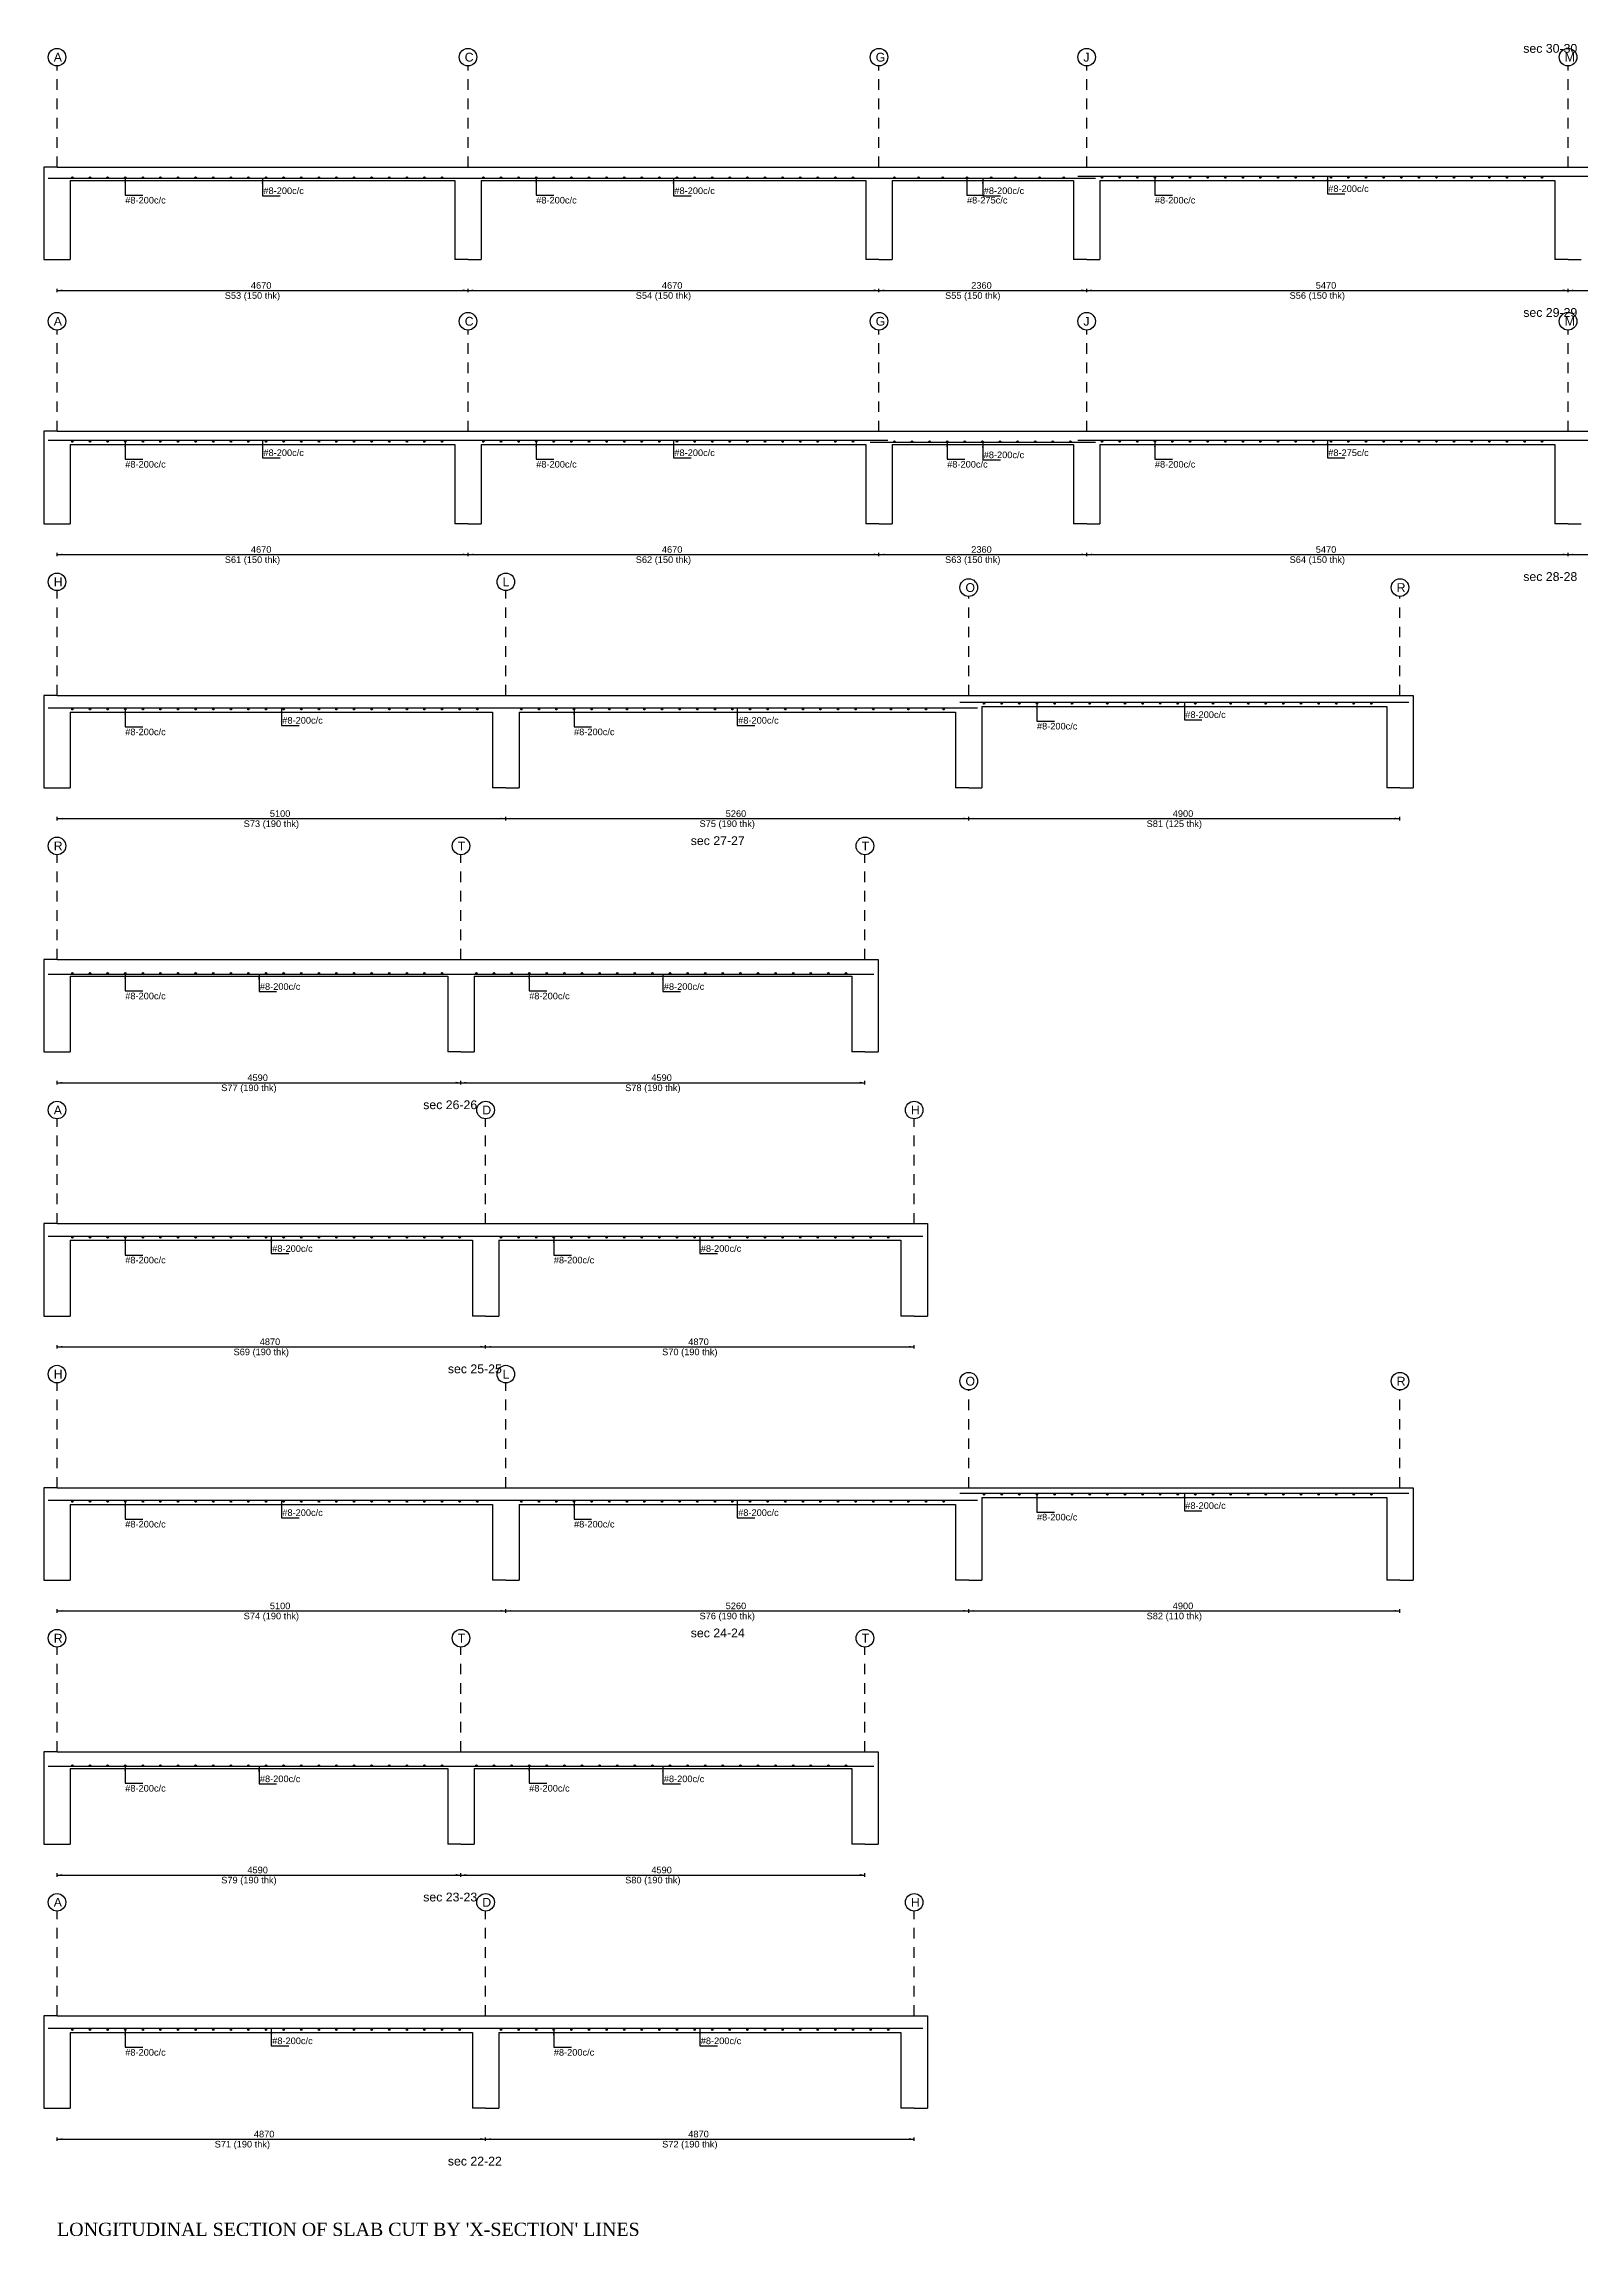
# Model space of a CAD drawing. Extents: x 0 to 119, y -5 to 121.
# Drawn here: x -0.15 to 17.31, y 60.38 to 85.28 of the extents above; entities that cross this region are included whole.
import ezdxf

# ---------------------------------------------------------------- set-up
doc = ezdxf.new("R2010")
doc.units = 0
doc.linetypes.add('ACAD_ISO02W100', pattern=[15, 12, -3])
for name, color, linetype in [('Axisline', 7, 'CONTINUOUS'), ('Axisline_Name', 1, 'CONTINUOUS'), ('Longsection', 2, 'CONTINUOUS'), ('Section_Name', 1, 'CONTINUOUS'), ('Slab_Bottom_Steel_X', 1, 'CONTINUOUS'), ('Slab_Bottom_Steel_Y', 3, 'CONTINUOUS'), ('Slab_ID', 4, 'CONTINUOUS'), ('Span_Dim', 7, 'CONTINUOUS'), ('span_line', 7, 'CONTINUOUS'), ('Title', 6, 'CONTINUOUS')]:
    doc.layers.add(name, color=color, linetype=linetype)
doc.styles.add('STRUDS_Arial', font='ARIAL.TTF', dxfattribs={"height": 0.04})
doc.styles.add('STRUDS_Georgia', font='GEORGIA.TTF', dxfattribs={"height": 0.04})

msp = doc.modelspace()

# ---------------------------------------------------------------- linework, layer by layer
at = {"layer": 'Axisline', "linetype": 'ACAD_ISO02W100', "ltscale": 0.01}
for p, q in [((0, 83.88), (0, 85.03)), ((4.67, 83.88), (4.67, 85.03)), ((9.34, 83.88), (9.34, 85.03)), ((11.7, 83.88), (11.7, 85.03)), ((17.17, 83.88), (17.17, 85.03)), ((0, 80.88), (0, 82.03)), ((4.67, 80.88), (4.67, 82.03)), ((9.34, 80.88), (9.34, 82.03)), ((11.7, 80.88), (11.7, 82.03)), ((17.17, 80.88), (17.17, 82.03)), ((0, 77.88), (0, 79.07)), ((5.1, 77.88), (5.1, 79.07)), ((10.36, 77.88), (10.36, 79.005)), ((15.26, 77.88), (15.26, 79.005)), ((0, 74.88), (0, 76.07)), ((4.59, 74.88), (4.59, 76.07)), ((9.18, 74.88), (9.18, 76.07)), ((0, 71.88), (0, 73.07)), ((4.87, 71.88), (4.87, 73.07)), ((9.74, 71.88), (9.74, 73.07)), ((0, 68.88), (0, 70.07)), ((5.1, 68.88), (5.1, 70.07)), ((10.36, 68.88), (10.36, 69.99)), ((15.26, 68.88), (15.26, 69.99)), ((0, 65.88), (0, 67.07)), ((4.59, 65.88), (4.59, 67.07)), ((9.18, 65.88), (9.18, 67.07)), ((0, 62.88), (0, 64.07)), ((4.87, 62.88), (4.87, 64.07)), ((9.74, 62.88), (9.74, 64.07))]:
    msp.add_line(p, q, dxfattribs=at)
at = {"layer": 'Axisline'}
for centre in [(0, 85.13), (4.67, 85.13), (9.34, 85.13), (11.7, 85.13), (17.17, 85.13), (0, 82.13), (4.67, 82.13), (9.34, 82.13), (11.7, 82.13), (17.17, 82.13), (0, 79.17), (5.1, 79.17), (10.36, 79.105), (15.26, 79.105), (0, 76.17), (4.59, 76.17), (9.18, 76.17), (0, 73.17), (4.87, 73.17), (9.74, 73.17), (0, 70.17), (5.1, 70.17), (10.36, 70.09), (15.26, 70.09), (0, 67.17), (4.59, 67.17), (9.18, 67.17), (0, 64.17), (4.87, 64.17), (9.74, 64.17)]:
    msp.add_circle(centre, 0.1, dxfattribs=at)
at = {"layer": 'Longsection'}
for p, q in [((0, 83.88), (-0.15, 83.88)), ((-0.15, 83.88), (-0.15, 82.83)), ((0, 83.88), (4.67, 83.88)), ((0.15, 83.73), (4.52, 83.73)), ((0.15, 83.73), (0.15, 82.83)), ((4.52, 83.73), (4.52, 82.83)), ((4.67, 83.88), (9.34, 83.88)), ((4.82, 83.73), (9.19, 83.73)), ((4.82, 83.73), (4.82, 82.83)), ((9.19, 83.73), (9.19, 82.83)), ((9.34, 83.88), (11.7, 83.88)), ((9.49, 83.73), (11.55, 83.73)), ((9.49, 83.73), (9.49, 82.83)), ((11.55, 83.73), (11.55, 82.83)), ((11.7, 83.88), (17.17, 83.88)), ((11.85, 83.73), (17.02, 83.73)), ((11.85, 83.73), (11.85, 82.83)), ((17.02, 83.73), (17.02, 82.83)), ((17.17, 83.88), (22.64, 83.88)), ((-0.15, 82.83), (0, 82.83)), ((0, 82.83), (0.15, 82.83)), ((4.67, 82.83), (4.52, 82.83)), ((4.67, 82.83), (4.82, 82.83)), ((9.34, 82.83), (9.19, 82.83)), ((9.34, 82.83), (9.49, 82.83)), ((11.7, 82.83), (11.55, 82.83)), ((11.7, 82.83), (11.85, 82.83)), ((17.17, 82.83), (17.02, 82.83)), ((17.17, 82.83), (17.32, 82.83)), ((0, 80.88), (-0.15, 80.88)), ((-0.15, 80.88), (-0.15, 79.83)), ((0, 80.88), (4.67, 80.88)), ((0.15, 80.73), (4.52, 80.73)), ((0.15, 80.73), (0.15, 79.83)), ((4.52, 80.73), (4.52, 79.83)), ((4.67, 80.88), (9.34, 80.88)), ((4.82, 80.73), (9.19, 80.73)), ((4.82, 80.73), (4.82, 79.83)), ((9.19, 80.73), (9.19, 79.83)), ((9.34, 80.88), (11.7, 80.88)), ((9.49, 80.73), (11.55, 80.73)), ((9.49, 80.73), (9.49, 79.83)), ((11.55, 80.73), (11.55, 79.83)), ((11.7, 80.88), (17.17, 80.88)), ((11.85, 80.73), (17.02, 80.73)), ((11.85, 80.73), (11.85, 79.83)), ((17.02, 80.73), (17.02, 79.83)), ((17.17, 80.88), (22.64, 80.88)), ((-0.15, 79.83), (0, 79.83)), ((0, 79.83), (0.15, 79.83)), ((4.67, 79.83), (4.52, 79.83)), ((4.67, 79.83), (4.82, 79.83)), ((9.34, 79.83), (9.19, 79.83)), ((9.34, 79.83), (9.49, 79.83)), ((11.7, 79.83), (11.55, 79.83)), ((11.7, 79.83), (11.85, 79.83)), ((17.17, 79.83), (17.02, 79.83)), ((17.17, 79.83), (17.32, 79.83)), ((0, 77.88), (-0.15, 77.88)), ((-0.15, 77.88), (-0.15, 76.83)), ((0, 77.88), (5.1, 77.88)), ((5.1, 77.88), (10.36, 77.88)), ((10.36, 77.88), (15.26, 77.88)), ((10.51, 77.755), (15.11, 77.755)), ((10.51, 77.755), (10.51, 76.83)), ((15.11, 77.755), (15.11, 76.83)), ((15.26, 77.88), (15.41, 77.88)), ((15.41, 77.88), (15.41, 76.83)), ((0.15, 77.69), (4.95, 77.69)), ((0.15, 77.69), (0.15, 76.83)), ((4.95, 77.69), (4.95, 76.83)), ((5.25, 77.69), (10.21, 77.69)), ((5.25, 77.69), (5.25, 76.83)), ((10.21, 77.69), (10.21, 76.83)), ((-0.15, 76.83), (0, 76.83)), ((0, 76.83), (0.15, 76.83)), ((5.1, 76.83), (4.95, 76.83)), ((5.1, 76.83), (5.25, 76.83)), ((10.36, 76.83), (10.21, 76.83)), ((10.36, 76.83), (10.51, 76.83)), ((15.26, 76.83), (15.11, 76.83)), ((15.26, 76.83), (15.41, 76.83)), ((0, 74.88), (-0.15, 74.88)), ((-0.15, 74.88), (-0.15, 73.83)), ((0, 74.88), (4.59, 74.88)), ((4.59, 74.88), (9.18, 74.88)), ((9.18, 74.88), (9.33, 74.88)), ((9.33, 74.88), (9.33, 73.83)), ((0.15, 74.69), (4.44, 74.69)), ((0.15, 74.69), (0.15, 73.83)), ((4.44, 74.69), (4.44, 73.83)), ((4.74, 74.69), (9.03, 74.69)), ((4.74, 74.69), (4.74, 73.83)), ((9.03, 74.69), (9.03, 73.83)), ((-0.15, 73.83), (0, 73.83)), ((0, 73.83), (0.15, 73.83)), ((4.59, 73.83), (4.44, 73.83)), ((4.59, 73.83), (4.74, 73.83)), ((9.18, 73.83), (9.03, 73.83)), ((9.18, 73.83), (9.33, 73.83)), ((0, 71.88), (-0.15, 71.88)), ((-0.15, 71.88), (-0.15, 70.83)), ((0, 71.88), (4.87, 71.88)), ((4.87, 71.88), (9.74, 71.88)), ((9.74, 71.88), (9.89, 71.88)), ((9.89, 71.88), (9.89, 70.83)), ((0.15, 71.69), (4.72, 71.69)), ((0.15, 71.69), (0.15, 70.83)), ((4.72, 71.69), (4.72, 70.83)), ((5.02, 71.69), (9.59, 71.69)), ((5.02, 71.69), (5.02, 70.83)), ((9.59, 71.69), (9.59, 70.83)), ((-0.15, 70.83), (0, 70.83)), ((0, 70.83), (0.15, 70.83)), ((4.87, 70.83), (4.72, 70.83)), ((4.87, 70.83), (5.02, 70.83)), ((9.74, 70.83), (9.59, 70.83)), ((9.74, 70.83), (9.89, 70.83)), ((0, 68.88), (-0.15, 68.88)), ((-0.15, 68.88), (-0.15, 67.83)), ((0, 68.88), (5.1, 68.88)), ((5.1, 68.88), (10.36, 68.88)), ((10.36, 68.88), (15.26, 68.88)), ((10.51, 68.77), (15.11, 68.77)), ((10.51, 68.77), (10.51, 67.83)), ((15.11, 68.77), (15.11, 67.83)), ((15.26, 68.88), (15.41, 68.88)), ((15.41, 68.88), (15.41, 67.83)), ((0.15, 68.69), (4.95, 68.69)), ((0.15, 68.69), (0.15, 67.83)), ((4.95, 68.69), (4.95, 67.83)), ((5.25, 68.69), (10.21, 68.69)), ((5.25, 68.69), (5.25, 67.83)), ((10.21, 68.69), (10.21, 67.83)), ((-0.15, 67.83), (0, 67.83)), ((0, 67.83), (0.15, 67.83)), ((5.1, 67.83), (4.95, 67.83)), ((5.1, 67.83), (5.25, 67.83)), ((10.36, 67.83), (10.21, 67.83)), ((10.36, 67.83), (10.51, 67.83)), ((15.26, 67.83), (15.11, 67.83)), ((15.26, 67.83), (15.41, 67.83)), ((0, 65.88), (-0.15, 65.88)), ((-0.15, 65.88), (-0.15, 64.83)), ((0, 65.88), (4.59, 65.88)), ((4.59, 65.88), (9.18, 65.88)), ((9.18, 65.88), (9.33, 65.88)), ((9.33, 65.88), (9.33, 64.83)), ((0.15, 65.69), (4.44, 65.69)), ((0.15, 65.69), (0.15, 64.83)), ((4.44, 65.69), (4.44, 64.83)), ((4.74, 65.69), (9.03, 65.69)), ((4.74, 65.69), (4.74, 64.83)), ((9.03, 65.69), (9.03, 64.83)), ((-0.15, 64.83), (0, 64.83)), ((0, 64.83), (0.15, 64.83)), ((4.59, 64.83), (4.44, 64.83)), ((4.59, 64.83), (4.74, 64.83)), ((9.18, 64.83), (9.03, 64.83)), ((9.18, 64.83), (9.33, 64.83)), ((0, 62.88), (-0.15, 62.88)), ((-0.15, 62.88), (-0.15, 61.83)), ((0, 62.88), (4.87, 62.88)), ((4.87, 62.88), (9.74, 62.88)), ((9.74, 62.88), (9.89, 62.88)), ((9.89, 62.88), (9.89, 61.83)), ((0.15, 62.69), (4.72, 62.69)), ((0.15, 62.69), (0.15, 61.83)), ((4.72, 62.69), (4.72, 61.83)), ((5.02, 62.69), (9.59, 62.69)), ((5.02, 62.69), (5.02, 61.83)), ((9.59, 62.69), (9.59, 61.83)), ((-0.15, 61.83), (0, 61.83)), ((0, 61.83), (0.15, 61.83)), ((4.87, 61.83), (4.72, 61.83)), ((4.87, 61.83), (5.02, 61.83)), ((9.74, 61.83), (9.59, 61.83)), ((9.74, 61.83), (9.89, 61.83))]:
    msp.add_line(p, q, dxfattribs=at)
at = {"layer": 'Slab_Bottom_Steel_X'}
for p, q in [((-0.1, 83.755), (4.77, 83.755)), ((2.335, 83.755), (2.335, 83.555)), ((4.57, 83.755), (9.44, 83.755)), ((7.005, 83.755), (7.005, 83.555)), ((9.24, 83.755), (11.8, 83.755)), ((10.52, 83.755), (10.52, 83.555)), ((11.6, 83.779), (17.27, 83.779)), ((14.435, 83.779), (14.435, 83.579)), ((17.07, 83.779), (22.74, 83.779)), ((2.335, 83.555), (2.535, 83.555)), ((7.005, 83.555), (7.205, 83.555)), ((10.52, 83.555), (10.72, 83.555)), ((14.435, 83.579), (14.635, 83.579)), ((-0.1, 80.779), (4.77, 80.779)), ((2.335, 80.779), (2.335, 80.579)), ((4.57, 80.779), (9.44, 80.779)), ((7.005, 80.779), (7.005, 80.579)), ((9.24, 80.755), (11.8, 80.755)), ((10.52, 80.755), (10.52, 80.555)), ((11.6, 80.779), (17.295, 80.779)), ((14.435, 80.779), (14.435, 80.579)), ((17.07, 80.779), (22.765, 80.779)), ((2.335, 80.579), (2.535, 80.579)), ((7.005, 80.579), (7.205, 80.579)), ((10.52, 80.555), (10.72, 80.555)), ((14.435, 80.579), (14.635, 80.579)), ((-0.1, 77.739), (5.2, 77.739)), ((2.55, 77.739), (2.55, 77.539)), ((5, 77.739), (10.46, 77.739)), ((7.73, 77.739), (7.73, 77.539)), ((10.26, 77.804), (15.36, 77.804)), ((12.81, 77.804), (12.81, 77.604)), ((2.55, 77.539), (2.75, 77.539)), ((7.73, 77.539), (7.93, 77.539)), ((12.81, 77.604), (13.01, 77.604)), ((-0.1, 74.715), (4.69, 74.715)), ((2.295, 74.715), (2.295, 74.515)), ((4.49, 74.715), (9.28, 74.715)), ((6.885, 74.715), (6.885, 74.515)), ((2.295, 74.515), (2.495, 74.515)), ((6.885, 74.515), (7.085, 74.515)), ((-0.1, 71.739), (4.97, 71.739)), ((2.435, 71.739), (2.435, 71.539)), ((4.77, 71.739), (9.84, 71.739)), ((7.305, 71.739), (7.305, 71.539)), ((2.435, 71.539), (2.635, 71.539)), ((7.305, 71.539), (7.505, 71.539)), ((-0.1, 68.739), (5.2, 68.739)), ((2.55, 68.739), (2.55, 68.539)), ((5, 68.739), (10.46, 68.739)), ((7.73, 68.739), (7.73, 68.539)), ((10.26, 68.819), (15.36, 68.819)), ((12.81, 68.819), (12.81, 68.619)), ((2.55, 68.539), (2.75, 68.539)), ((7.73, 68.539), (7.93, 68.539)), ((12.81, 68.619), (13.01, 68.619)), ((-0.1, 65.715), (4.69, 65.715)), ((2.295, 65.715), (2.295, 65.515)), ((2.295, 65.515), (2.495, 65.515)), ((4.49, 65.715), (9.28, 65.715)), ((6.885, 65.715), (6.885, 65.515)), ((6.885, 65.515), (7.085, 65.515)), ((-0.1, 62.739), (4.97, 62.739)), ((2.435, 62.739), (2.435, 62.539)), ((2.435, 62.539), (2.635, 62.539)), ((4.77, 62.739), (9.84, 62.739)), ((7.305, 62.739), (7.305, 62.539)), ((7.305, 62.539), (7.505, 62.539))]:
    msp.add_line(p, q, dxfattribs=at)
for points in [[(2.335, 83.755), (2.325, 83.695), (2.335, 83.755), (2.345, 83.695)], [(7.005, 83.755), (6.995, 83.695), (7.005, 83.755), (7.015, 83.695)], [(10.52, 83.755), (10.51, 83.695), (10.52, 83.755), (10.53, 83.695)], [(14.435, 83.779), (14.425, 83.719), (14.435, 83.779), (14.445, 83.719)], [(2.335, 80.779), (2.325, 80.719), (2.335, 80.779), (2.345, 80.719)], [(7.005, 80.779), (6.995, 80.719), (7.005, 80.779), (7.015, 80.719)], [(10.52, 80.755), (10.51, 80.695), (10.52, 80.755), (10.53, 80.695)], [(14.435, 80.779), (14.425, 80.719), (14.435, 80.779), (14.445, 80.719)], [(2.55, 77.739), (2.54, 77.679), (2.55, 77.739), (2.56, 77.679)], [(7.73, 77.739), (7.72, 77.679), (7.73, 77.739), (7.74, 77.679)], [(12.81, 77.804), (12.8, 77.744), (12.81, 77.804), (12.82, 77.744)], [(2.295, 74.715), (2.285, 74.655), (2.295, 74.715), (2.305, 74.655)], [(6.885, 74.715), (6.875, 74.655), (6.885, 74.715), (6.895, 74.655)], [(2.435, 71.739), (2.425, 71.679), (2.435, 71.739), (2.445, 71.679)], [(7.305, 71.739), (7.295, 71.679), (7.305, 71.739), (7.315, 71.679)], [(2.55, 68.739), (2.54, 68.679), (2.55, 68.739), (2.56, 68.679)], [(7.73, 68.739), (7.72, 68.679), (7.73, 68.739), (7.74, 68.679)], [(12.81, 68.819), (12.8, 68.759), (12.81, 68.819), (12.82, 68.759)], [(2.295, 65.715), (2.285, 65.655), (2.295, 65.715), (2.305, 65.655)], [(6.885, 65.715), (6.875, 65.655), (6.885, 65.715), (6.895, 65.655)], [(2.435, 62.739), (2.425, 62.679), (2.435, 62.739), (2.445, 62.679)], [(7.305, 62.739), (7.295, 62.679), (7.305, 62.739), (7.315, 62.679)]]:
    msp.add_solid(points, dxfattribs=at)
at = {"layer": 'Slab_Bottom_Steel_Y'}
for p, q in [((0.775, 83.763), (0.775, 83.563)), ((5.445, 83.763), (5.445, 83.563)), ((10.34, 83.763), (10.34, 83.563)), ((12.475, 83.763), (12.475, 83.563)), ((0.775, 83.563), (0.975, 83.563)), ((5.445, 83.563), (5.645, 83.563)), ((10.34, 83.563), (10.54, 83.563)), ((12.475, 83.563), (12.675, 83.563)), ((0.775, 80.763), (0.775, 80.563)), ((5.445, 80.763), (5.445, 80.563)), ((10.115, 80.763), (10.115, 80.563)), ((12.475, 80.763), (12.475, 80.563)), ((0.775, 80.563), (0.975, 80.563)), ((5.445, 80.563), (5.645, 80.563)), ((10.115, 80.563), (10.315, 80.563)), ((12.475, 80.563), (12.675, 80.563)), ((0.775, 77.723), (0.775, 77.523)), ((5.875, 77.723), (5.875, 77.523)), ((11.135, 77.788), (11.135, 77.588)), ((0.775, 77.523), (0.975, 77.523)), ((5.875, 77.523), (6.075, 77.523)), ((11.135, 77.588), (11.335, 77.588)), ((0.775, 74.723), (0.775, 74.523)), ((5.365, 74.723), (5.365, 74.523)), ((0.775, 74.523), (0.975, 74.523)), ((5.365, 74.523), (5.565, 74.523)), ((0.775, 71.723), (0.775, 71.523)), ((5.645, 71.723), (5.645, 71.523)), ((0.775, 71.523), (0.975, 71.523)), ((5.645, 71.523), (5.845, 71.523)), ((11.135, 68.803), (11.135, 68.603)), ((0.775, 68.723), (0.775, 68.523)), ((0.775, 68.523), (0.975, 68.523)), ((5.875, 68.723), (5.875, 68.523)), ((5.875, 68.523), (6.075, 68.523)), ((11.135, 68.603), (11.335, 68.603)), ((0.775, 65.723), (0.775, 65.523)), ((0.775, 65.523), (0.975, 65.523)), ((5.365, 65.723), (5.365, 65.523)), ((5.365, 65.523), (5.565, 65.523)), ((0.775, 62.723), (0.775, 62.523)), ((0.775, 62.523), (0.975, 62.523)), ((5.645, 62.723), (5.645, 62.523)), ((5.645, 62.523), (5.845, 62.523))]:
    msp.add_line(p, q, dxfattribs=at)
for centre in [(0.175, 83.763), (0.375, 83.763), (0.575, 83.763), (0.775, 83.763), (0.975, 83.763), (1.175, 83.763), (1.375, 83.763), (1.575, 83.763), (1.775, 83.763), (1.975, 83.763), (2.175, 83.763), (2.375, 83.763), (2.575, 83.763), (2.775, 83.763), (2.975, 83.763), (3.175, 83.763), (3.375, 83.763), (3.575, 83.763), (3.775, 83.763), (3.975, 83.763), (4.175, 83.763), (4.375, 83.763), (4.845, 83.763), (5.045, 83.763), (5.245, 83.763), (5.445, 83.763), (5.645, 83.763), (5.845, 83.763), (6.045, 83.763), (6.245, 83.763), (6.445, 83.763), (6.645, 83.763), (6.845, 83.763), (7.045, 83.763), (7.245, 83.763), (7.445, 83.763), (7.645, 83.763), (7.845, 83.763), (8.045, 83.763), (8.245, 83.763), (8.445, 83.763), (8.645, 83.763), (8.845, 83.763), (9.045, 83.763), (9.515, 83.763), (9.79, 83.763), (10.065, 83.763), (10.34, 83.763), (10.615, 83.763), (10.89, 83.763), (11.165, 83.763), (11.44, 83.763), (11.875, 83.763), (12.075, 83.763), (12.275, 83.763), (12.475, 83.763), (12.675, 83.763), (12.875, 83.763), (13.075, 83.763), (13.275, 83.763), (13.475, 83.763), (13.675, 83.763), (13.875, 83.763), (14.075, 83.763), (14.275, 83.763), (14.475, 83.763), (14.675, 83.763), (14.875, 83.763), (15.075, 83.763), (15.275, 83.763), (15.475, 83.763), (15.675, 83.763), (15.875, 83.763), (16.075, 83.763), (16.275, 83.763), (16.475, 83.763), (16.675, 83.763), (16.875, 83.763), (0.175, 80.763), (0.375, 80.763), (0.575, 80.763), (0.775, 80.763), (0.975, 80.763), (1.175, 80.763), (1.375, 80.763), (1.575, 80.763), (1.775, 80.763), (1.975, 80.763), (2.175, 80.763), (2.375, 80.763), (2.575, 80.763), (2.775, 80.763), (2.975, 80.763), (3.175, 80.763), (3.375, 80.763), (3.575, 80.763), (3.775, 80.763), (3.975, 80.763), (4.175, 80.763), (4.375, 80.763), (4.845, 80.763), (5.045, 80.763), (5.245, 80.763), (5.445, 80.763), (5.645, 80.763), (5.845, 80.763), (6.045, 80.763), (6.245, 80.763), (6.445, 80.763), (6.645, 80.763), (6.845, 80.763), (7.045, 80.763), (7.245, 80.763), (7.445, 80.763), (7.645, 80.763), (7.845, 80.763), (8.045, 80.763), (8.245, 80.763), (8.445, 80.763), (8.645, 80.763), (8.845, 80.763), (9.045, 80.763), (9.515, 80.763), (9.715, 80.763), (9.915, 80.763), (10.115, 80.763), (10.315, 80.763), (10.515, 80.763), (10.715, 80.763), (10.915, 80.763), (11.115, 80.763), (11.315, 80.763), (11.515, 80.763), (11.875, 80.763), (12.075, 80.763), (12.275, 80.763), (12.475, 80.763), (12.675, 80.763), (12.875, 80.763), (13.075, 80.763), (13.275, 80.763), (13.475, 80.763), (13.675, 80.763), (13.875, 80.763), (14.075, 80.763), (14.275, 80.763), (14.475, 80.763), (14.675, 80.763), (14.875, 80.763), (15.075, 80.763), (15.275, 80.763), (15.475, 80.763), (15.675, 80.763), (15.875, 80.763), (16.075, 80.763), (16.275, 80.763), (16.475, 80.763), (16.675, 80.763), (16.875, 80.763), (0.175, 77.723), (0.375, 77.723), (0.575, 77.723), (0.775, 77.723), (0.975, 77.723), (1.175, 77.723), (1.375, 77.723), (1.575, 77.723), (1.775, 77.723), (1.975, 77.723), (2.175, 77.723), (2.375, 77.723), (2.575, 77.723), (2.775, 77.723), (2.975, 77.723), (3.175, 77.723), (3.375, 77.723), (3.575, 77.723), (3.775, 77.723), (3.975, 77.723), (4.175, 77.723), (4.375, 77.723), (4.575, 77.723), (4.775, 77.723), (5.275, 77.723), (5.475, 77.723), (5.675, 77.723), (5.875, 77.723), (6.075, 77.723), (6.275, 77.723), (6.475, 77.723), (6.675, 77.723), (6.875, 77.723), (7.075, 77.723), (7.275, 77.723), (7.475, 77.723), (7.675, 77.723), (7.875, 77.723), (8.075, 77.723), (8.275, 77.723), (8.475, 77.723), (8.675, 77.723), (8.875, 77.723), (9.075, 77.723), (9.275, 77.723), (9.475, 77.723), (9.675, 77.723), (9.875, 77.723), (10.075, 77.723), (10.535, 77.788), (10.735, 77.788), (10.935, 77.788), (11.135, 77.788), (11.335, 77.788), (11.535, 77.788), (11.735, 77.788), (11.935, 77.788), (12.135, 77.788), (12.335, 77.788), (12.535, 77.788), (12.735, 77.788), (12.935, 77.788), (13.135, 77.788), (13.335, 77.788), (13.535, 77.788), (13.735, 77.788), (13.935, 77.788), (14.135, 77.788), (14.335, 77.788), (14.535, 77.788), (14.735, 77.788), (14.935, 77.788), (0.175, 74.723), (0.375, 74.723), (0.575, 74.723), (0.775, 74.723), (0.975, 74.723), (1.175, 74.723), (1.375, 74.723), (1.575, 74.723), (1.775, 74.723), (1.975, 74.723), (2.175, 74.723), (2.375, 74.723), (2.575, 74.723), (2.775, 74.723), (2.975, 74.723), (3.175, 74.723), (3.375, 74.723), (3.575, 74.723), (3.775, 74.723), (3.975, 74.723), (4.175, 74.723), (4.375, 74.723), (4.765, 74.723), (4.965, 74.723), (5.165, 74.723), (5.365, 74.723), (5.565, 74.723), (5.765, 74.723), (5.965, 74.723), (6.165, 74.723), (6.365, 74.723), (6.565, 74.723), (6.765, 74.723), (6.965, 74.723), (7.165, 74.723), (7.365, 74.723), (7.565, 74.723), (7.765, 74.723), (7.965, 74.723), (8.165, 74.723), (8.365, 74.723), (8.565, 74.723), (8.765, 74.723), (8.965, 74.723), (0.175, 71.723), (0.375, 71.723), (0.575, 71.723), (0.775, 71.723), (0.975, 71.723), (1.175, 71.723), (1.375, 71.723), (1.575, 71.723), (1.775, 71.723), (1.975, 71.723), (2.175, 71.723), (2.375, 71.723), (2.575, 71.723), (2.775, 71.723), (2.975, 71.723), (3.175, 71.723), (3.375, 71.723), (3.575, 71.723), (3.775, 71.723), (3.975, 71.723), (4.175, 71.723), (4.375, 71.723), (4.575, 71.723), (5.045, 71.723), (5.245, 71.723), (5.445, 71.723), (5.645, 71.723), (5.845, 71.723), (6.045, 71.723), (6.245, 71.723), (6.445, 71.723), (6.645, 71.723), (6.845, 71.723), (7.045, 71.723), (7.245, 71.723), (7.445, 71.723), (7.645, 71.723), (7.845, 71.723), (8.045, 71.723), (8.245, 71.723), (8.445, 71.723), (8.645, 71.723), (8.845, 71.723), (9.045, 71.723), (9.245, 71.723), (9.445, 71.723), (10.535, 68.803), (10.735, 68.803), (10.935, 68.803), (11.135, 68.803), (11.335, 68.803), (11.535, 68.803), (11.735, 68.803), (11.935, 68.803), (12.135, 68.803), (12.335, 68.803), (12.535, 68.803), (12.735, 68.803), (12.935, 68.803), (13.135, 68.803), (13.335, 68.803), (13.535, 68.803), (13.735, 68.803), (13.935, 68.803), (14.135, 68.803), (14.335, 68.803), (14.535, 68.803), (14.735, 68.803), (14.935, 68.803), (0.175, 68.723), (0.375, 68.723), (0.575, 68.723), (0.775, 68.723), (0.975, 68.723), (1.175, 68.723), (1.375, 68.723), (1.575, 68.723), (1.775, 68.723), (1.975, 68.723), (2.175, 68.723), (2.375, 68.723), (2.575, 68.723), (2.775, 68.723), (2.975, 68.723), (3.175, 68.723), (3.375, 68.723), (3.575, 68.723), (3.775, 68.723), (3.975, 68.723), (4.175, 68.723), (4.375, 68.723), (4.575, 68.723), (4.775, 68.723), (5.275, 68.723), (5.475, 68.723), (5.675, 68.723), (5.875, 68.723), (6.075, 68.723), (6.275, 68.723), (6.475, 68.723), (6.675, 68.723), (6.875, 68.723), (7.075, 68.723), (7.275, 68.723), (7.475, 68.723), (7.675, 68.723), (7.875, 68.723), (8.075, 68.723), (8.275, 68.723), (8.475, 68.723), (8.675, 68.723), (8.875, 68.723), (9.075, 68.723), (9.275, 68.723), (9.475, 68.723), (9.675, 68.723), (9.875, 68.723), (10.075, 68.723), (0.175, 65.723), (0.375, 65.723), (0.575, 65.723), (0.775, 65.723), (0.975, 65.723), (1.175, 65.723), (1.375, 65.723), (1.575, 65.723), (1.775, 65.723), (1.975, 65.723), (2.175, 65.723), (2.375, 65.723), (2.575, 65.723), (2.775, 65.723), (2.975, 65.723), (3.175, 65.723), (3.375, 65.723), (3.575, 65.723), (3.775, 65.723), (3.975, 65.723), (4.175, 65.723), (4.375, 65.723), (4.765, 65.723), (4.965, 65.723), (5.165, 65.723), (5.365, 65.723), (5.565, 65.723), (5.765, 65.723), (5.965, 65.723), (6.165, 65.723), (6.365, 65.723), (6.565, 65.723), (6.765, 65.723), (6.965, 65.723), (7.165, 65.723), (7.365, 65.723), (7.565, 65.723), (7.765, 65.723), (7.965, 65.723), (8.165, 65.723), (8.365, 65.723), (8.565, 65.723), (8.765, 65.723), (8.965, 65.723), (0.175, 62.723), (0.375, 62.723), (0.575, 62.723), (0.775, 62.723), (0.975, 62.723), (1.175, 62.723), (1.375, 62.723), (1.575, 62.723), (1.775, 62.723), (1.975, 62.723), (2.175, 62.723), (2.375, 62.723), (2.575, 62.723), (2.775, 62.723), (2.975, 62.723), (3.175, 62.723), (3.375, 62.723), (3.575, 62.723), (3.775, 62.723), (3.975, 62.723), (4.175, 62.723), (4.375, 62.723), (4.575, 62.723), (5.045, 62.723), (5.245, 62.723), (5.445, 62.723), (5.645, 62.723), (5.845, 62.723), (6.045, 62.723), (6.245, 62.723), (6.445, 62.723), (6.645, 62.723), (6.845, 62.723), (7.045, 62.723), (7.245, 62.723), (7.445, 62.723), (7.645, 62.723), (7.845, 62.723), (8.045, 62.723), (8.245, 62.723), (8.445, 62.723), (8.645, 62.723), (8.845, 62.723), (9.045, 62.723), (9.245, 62.723), (9.445, 62.723)]:
    msp.add_circle(centre, 0.008, dxfattribs=at)
for points in [[(0.775, 83.763), (0.765, 83.703), (0.775, 83.763), (0.785, 83.703)], [(5.445, 83.763), (5.435, 83.703), (5.445, 83.763), (5.455, 83.703)], [(10.34, 83.763), (10.33, 83.703), (10.34, 83.763), (10.35, 83.703)], [(12.475, 83.763), (12.465, 83.703), (12.475, 83.763), (12.485, 83.703)], [(0.775, 80.763), (0.765, 80.703), (0.775, 80.763), (0.785, 80.703)], [(5.445, 80.763), (5.435, 80.703), (5.445, 80.763), (5.455, 80.703)], [(10.115, 80.763), (10.105, 80.703), (10.115, 80.763), (10.125, 80.703)], [(12.475, 80.763), (12.465, 80.703), (12.475, 80.763), (12.485, 80.703)], [(0.775, 77.723), (0.765, 77.663), (0.775, 77.723), (0.785, 77.663)], [(5.875, 77.723), (5.865, 77.663), (5.875, 77.723), (5.885, 77.663)], [(11.135, 77.788), (11.125, 77.728), (11.135, 77.788), (11.145, 77.728)], [(0.775, 74.723), (0.765, 74.663), (0.775, 74.723), (0.785, 74.663)], [(5.365, 74.723), (5.355, 74.663), (5.365, 74.723), (5.375, 74.663)], [(0.775, 71.723), (0.765, 71.663), (0.775, 71.723), (0.785, 71.663)], [(5.645, 71.723), (5.635, 71.663), (5.645, 71.723), (5.655, 71.663)], [(11.135, 68.803), (11.125, 68.743), (11.135, 68.803), (11.145, 68.743)], [(0.775, 68.723), (0.765, 68.663), (0.775, 68.723), (0.785, 68.663)], [(5.875, 68.723), (5.865, 68.663), (5.875, 68.723), (5.885, 68.663)], [(0.775, 65.723), (0.765, 65.663), (0.775, 65.723), (0.785, 65.663)], [(5.365, 65.723), (5.355, 65.663), (5.365, 65.723), (5.375, 65.663)], [(0.775, 62.723), (0.765, 62.663), (0.775, 62.723), (0.785, 62.663)], [(5.645, 62.723), (5.635, 62.663), (5.645, 62.723), (5.655, 62.663)]]:
    msp.add_solid(points, dxfattribs=at)
at = {"layer": 'Span_Line'}
for p, q in [((0, 82.46), (0, 82.5)), ((0, 82.48), (4.67, 82.48)), ((4.67, 82.46), (4.67, 82.5)), ((4.67, 82.46), (4.67, 82.5)), ((4.67, 82.48), (9.34, 82.48)), ((9.34, 82.46), (9.34, 82.5)), ((9.34, 82.46), (9.34, 82.5)), ((9.34, 82.48), (11.7, 82.48)), ((11.7, 82.46), (11.7, 82.5)), ((11.7, 82.46), (11.7, 82.5)), ((11.7, 82.48), (17.17, 82.48)), ((17.17, 82.46), (17.17, 82.5)), ((17.17, 82.46), (17.17, 82.5)), ((17.17, 82.48), (22.64, 82.48)), ((0, 79.46), (0, 79.5)), ((0, 79.48), (4.67, 79.48)), ((4.67, 79.46), (4.67, 79.5)), ((4.67, 79.46), (4.67, 79.5)), ((4.67, 79.48), (9.34, 79.48)), ((9.34, 79.46), (9.34, 79.5)), ((9.34, 79.46), (9.34, 79.5)), ((9.34, 79.48), (11.7, 79.48)), ((11.7, 79.46), (11.7, 79.5)), ((11.7, 79.46), (11.7, 79.5)), ((11.7, 79.48), (17.17, 79.48)), ((17.17, 79.46), (17.17, 79.5)), ((17.17, 79.46), (17.17, 79.5)), ((17.17, 79.48), (22.64, 79.48)), ((0, 76.46), (0, 76.5)), ((0, 76.48), (5.1, 76.48)), ((5.1, 76.46), (5.1, 76.5)), ((5.1, 76.46), (5.1, 76.5)), ((5.1, 76.48), (10.36, 76.48)), ((10.36, 76.46), (10.36, 76.5)), ((10.36, 76.46), (10.36, 76.5)), ((10.36, 76.48), (15.26, 76.48)), ((15.26, 76.46), (15.26, 76.5)), ((0, 73.46), (0, 73.5)), ((0, 73.48), (4.59, 73.48)), ((4.59, 73.46), (4.59, 73.5)), ((4.59, 73.46), (4.59, 73.5)), ((4.59, 73.48), (9.18, 73.48)), ((9.18, 73.46), (9.18, 73.5)), ((0, 70.46), (0, 70.5)), ((0, 70.48), (4.87, 70.48)), ((4.87, 70.46), (4.87, 70.5)), ((4.87, 70.46), (4.87, 70.5)), ((4.87, 70.48), (9.74, 70.48)), ((9.74, 70.46), (9.74, 70.5)), ((0, 67.46), (0, 67.5)), ((5.1, 67.46), (5.1, 67.5)), ((5.1, 67.46), (5.1, 67.5)), ((10.36, 67.46), (10.36, 67.5)), ((10.36, 67.46), (10.36, 67.5)), ((15.26, 67.46), (15.26, 67.5)), ((0, 67.48), (5.1, 67.48)), ((5.1, 67.48), (10.36, 67.48)), ((10.36, 67.48), (15.26, 67.48)), ((0, 64.46), (0, 64.5)), ((0, 64.48), (4.59, 64.48)), ((4.59, 64.46), (4.59, 64.5)), ((4.59, 64.46), (4.59, 64.5)), ((4.59, 64.48), (9.18, 64.48)), ((9.18, 64.46), (9.18, 64.5)), ((0, 61.46), (0, 61.5)), ((0, 61.48), (4.87, 61.48)), ((4.87, 61.46), (4.87, 61.5)), ((4.87, 61.46), (4.87, 61.5)), ((4.87, 61.48), (9.74, 61.48)), ((9.74, 61.46), (9.74, 61.5))]:
    msp.add_line(p, q, dxfattribs=at)
for points in [[(0, 82.48), (0.06, 82.49), (0, 82.48), (0.06, 82.47)], [(4.67, 82.48), (4.61, 82.492), (4.67, 82.48), (4.61, 82.47)], [(4.67, 82.48), (4.73, 82.49), (4.67, 82.48), (4.73, 82.47)], [(9.34, 82.48), (9.28, 82.492), (9.34, 82.48), (9.28, 82.47)], [(9.34, 82.48), (9.4, 82.49), (9.34, 82.48), (9.4, 82.47)], [(11.7, 82.48), (11.64, 82.492), (11.7, 82.48), (11.64, 82.47)], [(11.7, 82.48), (11.76, 82.49), (11.7, 82.48), (11.76, 82.47)], [(17.17, 82.48), (17.11, 82.492), (17.17, 82.48), (17.11, 82.47)], [(17.17, 82.48), (17.23, 82.49), (17.17, 82.48), (17.23, 82.47)], [(0, 79.48), (0.06, 79.49), (0, 79.48), (0.06, 79.47)], [(4.67, 79.48), (4.61, 79.492), (4.67, 79.48), (4.61, 79.47)], [(4.67, 79.48), (4.73, 79.49), (4.67, 79.48), (4.73, 79.47)], [(9.34, 79.48), (9.28, 79.492), (9.34, 79.48), (9.28, 79.47)], [(9.34, 79.48), (9.4, 79.49), (9.34, 79.48), (9.4, 79.47)], [(11.7, 79.48), (11.64, 79.492), (11.7, 79.48), (11.64, 79.47)], [(11.7, 79.48), (11.76, 79.49), (11.7, 79.48), (11.76, 79.47)], [(17.17, 79.48), (17.11, 79.492), (17.17, 79.48), (17.11, 79.47)], [(17.17, 79.48), (17.23, 79.49), (17.17, 79.48), (17.23, 79.47)], [(0, 76.48), (0.06, 76.49), (0, 76.48), (0.06, 76.47)], [(5.1, 76.48), (5.04, 76.492), (5.1, 76.48), (5.04, 76.47)], [(5.1, 76.48), (5.16, 76.49), (5.1, 76.48), (5.16, 76.47)], [(10.36, 76.48), (10.3, 76.492), (10.36, 76.48), (10.3, 76.47)], [(10.36, 76.48), (10.42, 76.49), (10.36, 76.48), (10.42, 76.47)], [(15.26, 76.48), (15.2, 76.492), (15.26, 76.48), (15.2, 76.47)], [(0, 73.48), (0.06, 73.49), (0, 73.48), (0.06, 73.47)], [(4.59, 73.48), (4.53, 73.492), (4.59, 73.48), (4.53, 73.47)], [(4.59, 73.48), (4.65, 73.49), (4.59, 73.48), (4.65, 73.47)], [(9.18, 73.48), (9.12, 73.492), (9.18, 73.48), (9.12, 73.47)], [(0, 70.48), (0.06, 70.49), (0, 70.48), (0.06, 70.47)], [(4.87, 70.48), (4.81, 70.492), (4.87, 70.48), (4.81, 70.47)], [(4.87, 70.48), (4.93, 70.49), (4.87, 70.48), (4.93, 70.47)], [(9.74, 70.48), (9.68, 70.492), (9.74, 70.48), (9.68, 70.47)], [(0, 67.48), (0.06, 67.49), (0, 67.48), (0.06, 67.47)], [(5.1, 67.48), (5.04, 67.492), (5.1, 67.48), (5.04, 67.47)], [(5.1, 67.48), (5.16, 67.49), (5.1, 67.48), (5.16, 67.47)], [(10.36, 67.48), (10.3, 67.492), (10.36, 67.48), (10.3, 67.47)], [(10.36, 67.48), (10.42, 67.49), (10.36, 67.48), (10.42, 67.47)], [(15.26, 67.48), (15.2, 67.492), (15.26, 67.48), (15.2, 67.47)], [(0, 64.48), (0.06, 64.49), (0, 64.48), (0.06, 64.47)], [(4.59, 64.48), (4.53, 64.492), (4.59, 64.48), (4.53, 64.47)], [(4.59, 64.48), (4.65, 64.49), (4.59, 64.48), (4.65, 64.47)], [(9.18, 64.48), (9.12, 64.492), (9.18, 64.48), (9.12, 64.47)], [(0, 61.48), (0.06, 61.49), (0, 61.48), (0.06, 61.47)], [(4.87, 61.48), (4.81, 61.492), (4.87, 61.48), (4.81, 61.47)], [(4.87, 61.48), (4.93, 61.49), (4.87, 61.48), (4.93, 61.47)], [(9.74, 61.48), (9.68, 61.492), (9.74, 61.48), (9.68, 61.47)]]:
    msp.add_solid(points, dxfattribs=at)

# ---------------------------------------------------------------- texts
at = {"layer": 'Axisline_Name', "style": 'STRUDS_Arial'}
for s, p in [('A', (-0.0375, 85.08)), ('C', (4.6325, 85.08)), ('G', (9.3025, 85.08)), ('J', (11.6625, 85.08)), ('M', (17.1325, 85.08)), ('A', (-0.0375, 82.08)), ('C', (4.6325, 82.08)), ('G', (9.3025, 82.08)), ('J', (11.6625, 82.08)), ('M', (17.1325, 82.08)), ('H', (-0.0375, 79.12)), ('L', (5.0625, 79.12)), ('O', (10.3225, 79.055)), ('R', (15.2225, 79.055)), ('R', (-0.0375, 76.12)), ('T', (4.5525, 76.12)), ('T', (9.1425, 76.12)), ('A', (-0.0375, 73.12)), ('D', (4.8325, 73.12)), ('H', (9.7025, 73.12)), ('H', (-0.0375, 70.12)), ('L', (5.0625, 70.12)), ('O', (10.3225, 70.04)), ('R', (15.2225, 70.04)), ('R', (-0.0375, 67.12)), ('T', (4.5525, 67.12)), ('T', (9.1425, 67.12)), ('A', (-0.0375, 64.12)), ('D', (4.8325, 64.12)), ('H', (9.7025, 64.12))]:
    msp.add_text(s, height=0.1, dxfattribs=at).set_placement(p)
at = {"layer": 'Section_name', "style": 'STRUDS_Arial'}
for s, p in [('sec 30-30', (16.661, 85.18)), ('sec 29-29', (16.661, 82.18)), ('sec 28-28', (16.661, 79.18)), ('sec 27-27', (7.201, 76.18)), ('sec 26-26', (4.161, 73.18)), ('sec 25-25', (4.441, 70.18)), ('sec 24-24', (7.201, 67.18)), ('sec 23-23', (4.161, 64.18)), ('sec 22-22', (4.441, 61.18))]:
    msp.add_text(s, height=0.1, dxfattribs=at).set_placement(p)
at = {"layer": 'Slab_Bottom_Steel_X', "style": 'STRUDS_Arial'}
for s, p in [('#8-200c/c', (14.445, 83.599)), ('#8-200c/c', (2.345, 83.575)), ('#8-200c/c', (7.015, 83.575)), ('#8-200c/c', (10.53, 83.575)), ('#8-200c/c', (2.345, 80.599)), ('#8-200c/c', (7.015, 80.599)), ('#8-200c/c', (10.53, 80.575)), ('#8-275c/c', (14.445, 80.599)), ('#8-200c/c', (12.82, 77.624)), ('#8-200c/c', (2.56, 77.559)), ('#8-200c/c', (7.74, 77.559)), ('#8-200c/c', (2.305, 74.535)), ('#8-200c/c', (6.895, 74.535)), ('#8-200c/c', (2.445, 71.559)), ('#8-200c/c', (7.315, 71.559)), ('#8-200c/c', (2.56, 68.559)), ('#8-200c/c', (7.74, 68.559)), ('#8-200c/c', (12.82, 68.639)), ('#8-200c/c', (2.305, 65.535)), ('#8-200c/c', (6.895, 65.535)), ('#8-200c/c', (2.445, 62.559)), ('#8-200c/c', (7.315, 62.559))]:
    msp.add_text(s, height=0.075, dxfattribs=at).set_placement(p)
at = {"layer": 'Slab_Bottom_Steel_Y', "style": 'STRUDS_Arial'}
for s, p in [('#8-200c/c', (0.775, 83.468)), ('#8-200c/c', (5.445, 83.468)), ('#8-275c/c', (10.34, 83.468)), ('#8-200c/c', (12.475, 83.468)), ('#8-200c/c', (0.775, 80.468)), ('#8-200c/c', (5.445, 80.468)), ('#8-200c/c', (10.115, 80.468)), ('#8-200c/c', (12.475, 80.468)), ('#8-200c/c', (0.775, 77.428)), ('#8-200c/c', (5.875, 77.428)), ('#8-200c/c', (11.135, 77.493)), ('#8-200c/c', (0.775, 74.428)), ('#8-200c/c', (5.365, 74.428)), ('#8-200c/c', (0.775, 71.428)), ('#8-200c/c', (5.645, 71.428)), ('#8-200c/c', (0.775, 68.428)), ('#8-200c/c', (5.875, 68.428)), ('#8-200c/c', (11.135, 68.508)), ('#8-200c/c', (0.775, 65.428)), ('#8-200c/c', (5.365, 65.428)), ('#8-200c/c', (0.775, 62.428)), ('#8-200c/c', (5.645, 62.428))]:
    msp.add_text(s, height=0.075, dxfattribs=at).set_placement(p)
at = {"layer": 'Slab_ID', "style": 'STRUDS_Arial'}
for s, p in [('S53 (150 thk)', (1.906, 82.385)), ('S54 (150 thk)', (6.576, 82.385)), ('S55 (150 thk)', (10.091, 82.385)), ('S56 (150 thk)', (14.006, 82.385)), ('S61 (150 thk)', (1.906, 79.385)), ('S62 (150 thk)', (6.576, 79.385)), ('S63 (150 thk)', (10.091, 79.385)), ('S64 (150 thk)', (14.006, 79.385)), ('S73 (190 thk)', (2.121, 76.385)), ('S75 (190 thk)', (7.301, 76.385)), ('S81 (125 thk)', (12.381, 76.385)), ('S77 (190 thk)', (1.866, 73.385)), ('S78 (190 thk)', (6.456, 73.385)), ('S69 (190 thk)', (2.006, 70.385)), ('S70 (190 thk)', (6.876, 70.385)), ('S74 (190 thk)', (2.121, 67.385)), ('S76 (190 thk)', (7.301, 67.385)), ('S82 (110 thk)', (12.381, 67.385)), ('S79 (190 thk)', (1.866, 64.385)), ('S80 (190 thk)', (6.456, 64.385)), ('S71 (190 thk)', (1.7915, 61.385)), ('S72 (190 thk)', (6.876, 61.385))]:
    msp.add_text(s, height=0.075, dxfattribs=at).set_placement(p)
at = {"layer": 'Span_Dim', "style": 'STRUDS_Arial'}
for s, p in [('4670', (2.203, 82.5)), ('4670', (6.873, 82.5)), ('2360', (10.388, 82.5)), ('5470', (14.303, 82.5)), ('4670', (2.203, 79.5)), ('4670', (6.873, 79.5)), ('2360', (10.388, 79.5)), ('5470', (14.303, 79.5)), ('5100', (2.418, 76.5)), ('5260', (7.598, 76.5)), ('4900', (12.678, 76.5)), ('4590', (2.163, 73.5)), ('4590', (6.753, 73.5)), ('4870', (2.303, 70.5)), ('4870', (7.173, 70.5)), ('5100', (2.418, 67.5)), ('5260', (7.598, 67.5)), ('4900', (12.678, 67.5)), ('4590', (2.163, 64.5)), ('4590', (6.753, 64.5)), ('4870', (2.237, 61.5)), ('4870', (7.173, 61.5))]:
    msp.add_text(s, height=0.075, dxfattribs=at).set_placement(p)
at = {"layer": 'Title', "style": 'STRUDS_Georgia'}
msp.add_text("LONGITUDINAL SECTION OF SLAB CUT BY 'X-SECTION' LINES", height=0.15, dxfattribs=at).set_placement((0, 60.38))

doc.saveas('drawing.dxf')
